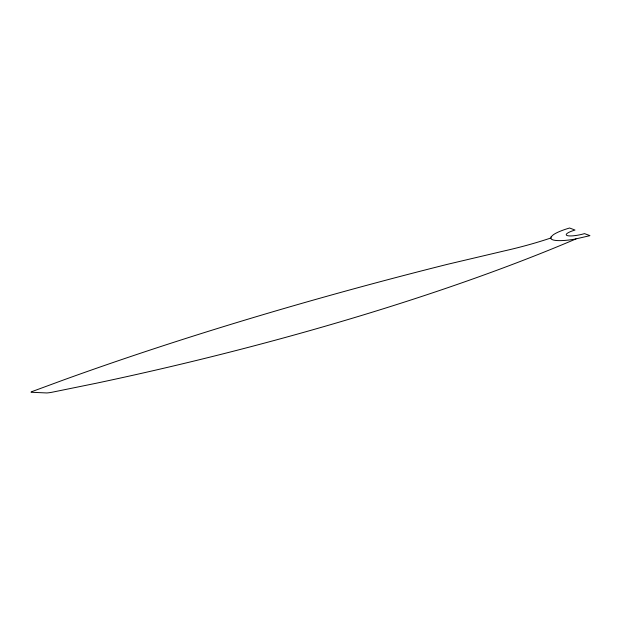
<?xml version="1.0" encoding="UTF-8"?>
<svg xmlns="http://www.w3.org/2000/svg" width="621" height="621" viewBox="0 0 621 621"><rect width="100%" height="100%" fill="white"/><g stroke="black" fill="none" stroke-linecap="round" stroke-linejoin="round"><path stroke-width="0.93" d="M576.04 238.899A706.069 148.008 -12.4 0 1 96.084 383.273L52.482 392.154A11.069 2.321 -12.4 0 1 46.8 392.953L31.073 392.255A2.267 0.474 -12.4 0 1 31.966 391.595L63.932 379.819A1016.142 213.003 -12.4 0 1 447.547 264.298L505.028 250.744A109.956 23.047 -12.4 0 0 550.974 237.952M551.153 236.787L550.889 238.503A29.676 6.218 -12.4 0 0 574.999 239.108L589.95 235.654L584.524 233.62A13.856 2.903 -12.4 0 1 567.082 235.538A13.856 2.903 -12.4 0 1 575.015 230.049L569.589 228.008A29.676 6.218 -12.4 0 0 553.358 234.738L551.153 236.787"/></g></svg>
